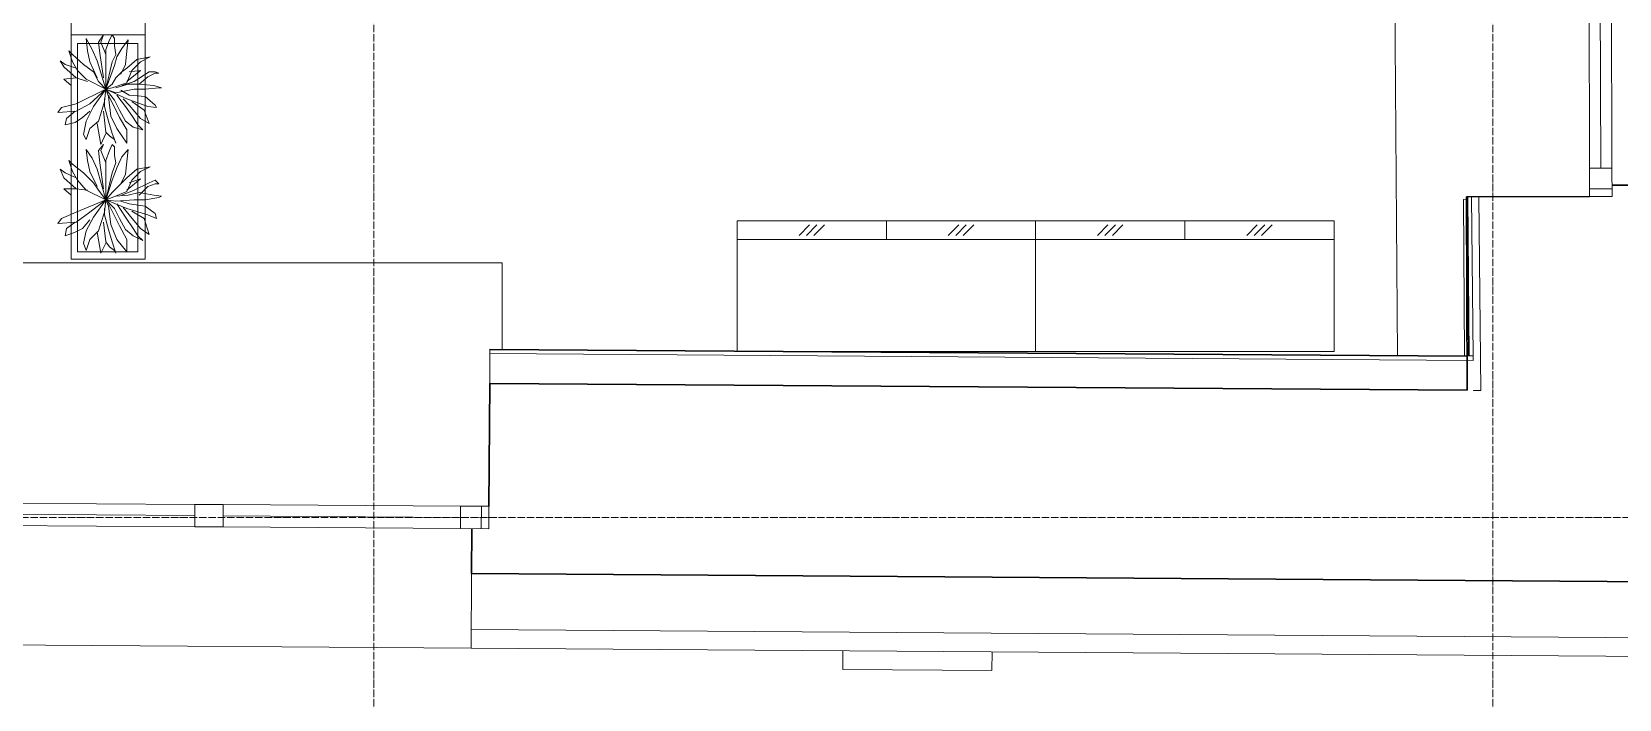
# Model space of a CAD drawing. Header units: millimetres. Extents: x -42533 to 645315, y 3457 to 82611.
# Drawn here: x 71682 to 75937, y 31984 to 33773 of the extents above; entities that cross this region are included whole.
import ezdxf

# ---------------------------------------------------------------- set-up
doc = ezdxf.new("R2010")
doc.units = ezdxf.units.MM
doc.linetypes.add('ADSK_Линия сетки', pattern=[25, 20, -2.5, 0, -2.5])
for name, color, linetype, lineweight in [('_ Окна', 7, 'Continuous', 9), ('Окна', 7, 'Continuous', 9), ('Оси', 253, 'Continuous', 9), ('Перекрытие', 7, 'Continuous', 18), ('Стены наружные', 7, 'Continuous', 18), ('Стены несущие', 7, 'Continuous', 30), ('Стены отделка', 7, 'Continuous', 30), ('Стены штриховка', 7, 'Continuous', 9), ('ТХ', 5, 'Continuous', 0), ('ШТРИХОВКА', 252, 'Continuous', 15)]:
    doc.layers.add(name, color=color, linetype=linetype, lineweight=lineweight)
doc.layers.add('ЭОМ_Лотки рабочие', color=5, linetype='Continuous')

# ---------------------------------------------------------------- blocks, each defined once
blk = doc.blocks.new('ТХ 1 этаж.')
at = {"layer": 'ТХ', "color": 252, "true_color": 0x939598}
for p, q in [((52452.8, -76.5), (52452.8, 524.8)), ((52651.2, 524.8), (52651.2, -76.5)), ((52452.8, -677.8), (52452.8, -76.5)), ((52651.2, -76.5), (52452.8, -76.5)), ((52452.8, -76.5), (52651.2, -76.5)), ((52538.9, -76.5), (52525.5, -96.5)), ((52532.2, -96.5), (52538.9, -76.5)), ((52555.4, -89.8), (52562, -76.5)), ((52562, -76.5), (52568.7, -86.4)), ((52651.2, -76.5), (52651.2, -677.8)), ((52456.3, -149.2), (52446.5, -119.4)), ((52446.5, -119.4), (52456.3, -129.5)), ((52469.4, -657.8), (52469.4, -99.7)), ((52469.4, -99.7), (52631.3, -99.7)), ((52509, -116.2), (52492.5, -86.4)), ((52492.5, -86.4), (52496, -119.4)), ((52496, -119.4), (52502.4, -149.2)), ((52522.3, -146), (52509, -116.2)), ((52525.5, -96.5), (52529, -126)), ((52529, -126), (52538.9, -192.1)), ((52545.5, -129.5), (52532.2, -96.5)), ((52545.5, -116.2), (52555.4, -89.8)), ((52545.5, -146), (52545.5, -116.2)), ((52568.7, -86.4), (52568.7, -106.3)), ((52568.7, -106.3), (52571.9, -129.5)), ((52588.4, -113), (52575.1, -135.9)), ((52604.9, -89.8), (52588.4, -113)), ((52598.2, -155.9), (52601.7, -119.4)), ((52601.7, -119.4), (52604.9, -89.8)), ((52631.3, -99.7), (52631.3, -657.8)), ((52433.1, -162.5), (52423.3, -146)), ((52423.3, -146), (52436.3, -155.9)), ((52466.2, -192.1), (52433.1, -162.5)), ((52436.3, -155.9), (52466.2, -165.7)), ((52456.3, -129.5), (52485.9, -155.9)), ((52469.4, -172.4), (52456.3, -149.2)), ((52485.9, -155.9), (52512.5, -175.6)), ((52502.4, -149.2), (52522.3, -192.1)), ((52545.5, -221.9), (52522.3, -146)), ((52545.5, -179), (52545.5, -146)), ((52562, -149.2), (52545.5, -221.9)), ((52571.9, -129.5), (52562, -149.2)), ((52568.7, -159), (52562, -175.6)), ((52575.1, -135.9), (52568.7, -159)), ((52585.2, -182.2), (52598.2, -155.9)), ((52588.4, -175.6), (52601.7, -165.7)), ((52601.7, -165.7), (52628.1, -142.5)), ((52637.9, -149.2), (52614.7, -172.4)), ((52628.1, -142.5), (52664.3, -135.9)), ((52664.3, -135.9), (52637.9, -149.2)), ((52433.1, -195.5), (52466.2, -192.1)), ((52452.8, -212), (52433.1, -195.5)), ((52466.2, -192.1), (52496, -201.9)), ((52492.5, -195.5), (52469.4, -172.4)), ((52545.5, -221.9), (52492.5, -195.5)), ((52512.5, -175.6), (52525.5, -201.9)), ((52525.5, -201.9), (52545.5, -221.9)), ((52562, -175.6), (52545.5, -221.9)), ((52545.5, -221.9), (52545.5, -179)), ((52545.5, -221.9), (52562, -208.6)), ((52562, -208.6), (52571.9, -192.1)), ((52601.7, -205.4), (52562, -218.4)), ((52571.9, -192.1), (52588.4, -175.6)), ((52604.9, -208.6), (52571.9, -218.4)), ((52621.4, -201.9), (52588.4, -212)), ((52614.7, -172.4), (52601.7, -205.4)), ((52601.7, -201.9), (52637.9, -172.4)), ((52634.7, -208.6), (52604.9, -208.6)), ((52637.9, -172.4), (52608.1, -175.6)), ((52661.1, -175.6), (52621.4, -201.9)), ((52634.7, -208.6), (52657.6, -188.9)), ((52674.4, -212), (52634.7, -208.6)), ((52657.6, -188.9), (52677.6, -179)), ((52677.6, -175.6), (52661.1, -175.6)), ((52694.1, -218.4), (52674.4, -212)), ((52687.4, -179), (52677.6, -175.6)), ((52677.6, -179), (52687.4, -179)), ((52466.2, -261.6), (52545.5, -221.9)), ((52545.5, -221.9), (52502.4, -261.6)), ((52512.5, -268.2), (52545.5, -221.9)), ((52542.1, -254.9), (52532.2, -287.9)), ((52545.5, -221.9), (52542.1, -254.9)), ((52542.1, -268.2), (52542.1, -248.3)), ((52562, -218.4), (52545.5, -221.9)), ((52601.7, -248.3), (52545.5, -221.9)), ((52545.5, -221.9), (52552.2, -241.6)), ((52568.7, -251.7), (52545.5, -221.9)), ((52545.5, -221.9), (52571.9, -231.7)), ((52581.7, -297.8), (52552.2, -238.4)), ((52552.2, -241.6), (52558.6, -294.6)), ((52581.7, -278.1), (52568.7, -251.7)), ((52571.9, -231.7), (52621.4, -221.9)), ((52575.1, -238.4), (52598.2, -268.2)), ((52585.2, -225.1), (52608.1, -238.4)), ((52608.1, -264.8), (52591.6, -248.3)), ((52657.6, -268.2), (52601.7, -248.3)), ((52608.1, -238.4), (52651.2, -241.6)), ((52614.7, -254.9), (52647.8, -278.1)), ((52621.4, -221.9), (52651.2, -221.9)), ((52651.2, -221.9), (52687.4, -218.4)), ((52651.2, -241.6), (52677.6, -264.8)), ((52687.4, -218.4), (52694.1, -218.4)), ((52416.6, -284.7), (52426.5, -271.4)), ((52466.2, -281.3), (52416.6, -284.7)), ((52426.5, -271.4), (52466.2, -261.6)), ((52439.8, -301.2), (52463, -281.3)), ((52482.7, -297.8), (52463, -311.1)), ((52502.4, -261.6), (52466.2, -281.3)), ((52502.4, -281.3), (52482.7, -297.8)), ((52492.5, -307.6), (52512.5, -268.2)), ((52532.2, -287.9), (52525.5, -307.6)), ((52538.9, -281.3), (52545.5, -337.5)), ((52552.2, -307.6), (52542.1, -268.2)), ((52558.6, -294.6), (52575.1, -327.6)), ((52598.2, -307.6), (52581.7, -278.1)), ((52601.7, -330.8), (52581.7, -297.8)), ((52598.2, -268.2), (52618.2, -297.8)), ((52637.9, -301.2), (52608.1, -264.8)), ((52618.2, -297.8), (52631.3, -317.8)), ((52647.8, -278.1), (52661.1, -314.3)), ((52680.8, -271.4), (52657.6, -268.2)), ((52677.6, -264.8), (52680.8, -271.4)), ((52436.3, -317.8), (52439.8, -301.2)), ((52463, -311.1), (52436.3, -317.8)), ((52485.9, -344.1), (52492.5, -307.6)), ((52502.4, -327.6), (52492.5, -357.4)), ((52525.5, -307.6), (52502.4, -327.6)), ((52532.2, -370.5), (52522.3, -314.3)), ((52545.5, -337.5), (52555.4, -347.3)), ((52562, -340.7), (52552.2, -307.6)), ((52575.1, -327.6), (52601.7, -367.3)), ((52618.2, -324.1), (52598.2, -307.6)), ((52601.7, -367.3), (52601.7, -330.8)), ((52644.6, -330.8), (52618.2, -324.1)), ((52631.3, -317.8), (52644.6, -330.8)), ((52661.1, -314.3), (52637.9, -301.2)), ((52492.5, -357.4), (52485.9, -344.1)), ((52538.9, -370.5), (52525.5, -387)), ((52545.5, -340.7), (52532.2, -370.5)), ((52532.2, -387), (52538.9, -370.5)), ((52555.4, -347.3), (52568.7, -357.4)), ((52555.4, -387), (52562, -370.5)), ((52571.9, -367.3), (52562, -340.7)), ((52562, -370.5), (52568.7, -377.1)), ((52568.7, -357.4), (52571.9, -367.3)), ((52568.7, -377.1), (52568.7, -400.3)), ((52456.3, -443.2), (52446.5, -413.3)), ((52446.5, -413.3), (52456.3, -423.5)), ((52456.3, -423.5), (52485.9, -446.4)), ((52509, -407), (52492.5, -383.8)), ((52492.5, -383.8), (52496, -413.3)), ((52496, -413.3), (52502.4, -443.2)), ((52522.3, -436.5), (52509, -407)), ((52525.5, -387), (52529, -420)), ((52529, -420), (52538.9, -489.5)), ((52545.5, -420), (52532.2, -387)), ((52545.5, -413.3), (52555.4, -387)), ((52545.5, -436.5), (52545.5, -413.3)), ((52571.9, -420), (52562, -446.4)), ((52568.7, -400.3), (52571.9, -420)), ((52588.4, -403.5), (52575.1, -433.3)), ((52604.9, -383.8), (52588.4, -403.5)), ((52598.2, -449.8), (52601.7, -416.8)), ((52601.7, -416.8), (52604.9, -383.8)), ((52433.1, -459.7), (52423.3, -436.5)), ((52423.3, -436.5), (52436.3, -446.4)), ((52466.2, -489.5), (52433.1, -459.7)), ((52436.3, -446.4), (52466.2, -459.7)), ((52469.4, -466.3), (52456.3, -443.2)), ((52492.5, -492.7), (52469.4, -466.3)), ((52485.9, -446.4), (52512.5, -473)), ((52502.4, -443.2), (52522.3, -482.8)), ((52545.5, -519.1), (52522.3, -436.5)), ((52545.5, -473), (52545.5, -436.5)), ((52562, -446.4), (52545.5, -519.1)), ((52562, -466.3), (52545.5, -519.1)), ((52568.7, -449.8), (52562, -466.3)), ((52575.1, -433.3), (52568.7, -449.8)), ((52585.2, -476.2), (52598.2, -449.8)), ((52588.4, -473), (52601.7, -459.7)), ((52601.7, -459.7), (52628.1, -436.5)), ((52601.7, -492.7), (52637.9, -462.9)), ((52614.7, -466.3), (52601.7, -496.2)), ((52637.9, -462.9), (52608.1, -473)), ((52637.9, -443.2), (52614.7, -466.3)), ((52628.1, -436.5), (52664.3, -429.9)), ((52664.3, -429.9), (52637.9, -443.2)), ((52677.6, -466.3), (52661.1, -473)), ((52687.4, -476.2), (52677.6, -466.3)), ((52452.8, -506), (52433.1, -489.5)), ((52433.1, -489.5), (52466.2, -489.5)), ((52466.2, -489.5), (52496, -492.7)), ((52545.5, -519.1), (52492.5, -492.7)), ((52512.5, -473), (52525.5, -492.7)), ((52525.5, -492.7), (52545.5, -519.1)), ((52545.5, -519.1), (52545.5, -473)), ((52545.5, -519.1), (52562, -499.4)), ((52562, -499.4), (52571.9, -489.5)), ((52601.7, -496.2), (52562, -512.7)), ((52571.9, -489.5), (52588.4, -473)), ((52604.9, -506), (52571.9, -509.2)), ((52621.4, -492.7), (52588.4, -506)), ((52634.7, -499.4), (52604.9, -506)), ((52661.1, -473), (52621.4, -492.7)), ((52634.7, -506), (52657.6, -482.8)), ((52674.4, -506), (52634.7, -499.4)), ((52657.6, -482.8), (52677.6, -476.2)), ((52694.1, -509.2), (52674.4, -506)), ((52677.6, -476.2), (52687.4, -476.2)), ((52687.4, -512.7), (52694.1, -509.2)), ((52426.5, -568.6), (52466.2, -552.1)), ((52466.2, -552.1), (52545.5, -519.1)), ((52502.4, -552.1), (52466.2, -578.7)), ((52545.5, -519.1), (52502.4, -552.1)), ((52512.5, -565.4), (52545.5, -519.1)), ((52542.1, -552.1), (52532.2, -581.9)), ((52545.5, -519.1), (52542.1, -552.1)), ((52542.1, -558.7), (52542.1, -542.2)), ((52562, -512.7), (52545.5, -519.1)), ((52601.7, -542.2), (52545.5, -519.1)), ((52545.5, -519.1), (52552.2, -535.6)), ((52568.7, -542.2), (52545.5, -519.1)), ((52545.5, -519.1), (52571.9, -522.5)), ((52581.7, -588.6), (52552.2, -529.2)), ((52552.2, -535.6), (52558.6, -585.1)), ((52581.7, -568.6), (52568.7, -542.2)), ((52571.9, -522.5), (52621.4, -519.1)), ((52575.1, -529.2), (52598.2, -565.4)), ((52585.2, -522.5), (52608.1, -529.2)), ((52608.1, -558.7), (52591.6, -539)), ((52657.6, -558.7), (52601.7, -542.2)), ((52608.1, -529.2), (52651.2, -535.6)), ((52614.7, -548.9), (52647.8, -568.6)), ((52621.4, -519.1), (52651.2, -519.1)), ((52651.2, -519.1), (52687.4, -512.7)), ((52651.2, -535.6), (52677.6, -555.5)), ((52416.6, -581.9), (52426.5, -568.6)), ((52466.2, -578.7), (52416.6, -581.9)), ((52436.3, -614.9), (52439.8, -595.2)), ((52439.8, -595.2), (52463, -578.7)), ((52482.7, -595.2), (52463, -605.1)), ((52502.4, -572), (52482.7, -595.2)), ((52492.5, -601.6), (52512.5, -565.4)), ((52532.2, -581.9), (52525.5, -601.6)), ((52538.9, -578.7), (52545.5, -631.4)), ((52552.2, -598.4), (52542.1, -558.7)), ((52558.6, -585.1), (52575.1, -624.8)), ((52598.2, -598.4), (52581.7, -568.6)), ((52601.7, -624.8), (52581.7, -588.6)), ((52598.2, -565.4), (52618.2, -595.2)), ((52637.9, -595.2), (52608.1, -558.7)), ((52618.2, -595.2), (52631.3, -614.9)), ((52661.1, -611.7), (52637.9, -595.2)), ((52647.8, -568.6), (52661.1, -611.7)), ((52680.8, -568.6), (52657.6, -558.7)), ((52677.6, -555.5), (52680.8, -568.6)), ((54431.5, -586.1), (54403.3, -614.4)), ((54451.5, -586.1), (54423.3, -614.4)), ((54471.5, -586.1), (54443.3, -614.4)), ((54637.4, -625.2), (54637.4, -575.2)), ((54831.5, -586.1), (54803.3, -614.4)), ((54851.5, -586.1), (54823.3, -614.4)), ((54871.5, -586.1), (54843.3, -614.4)), ((55231.5, -586.1), (55203.3, -614.4)), ((55251.5, -586.1), (55223.3, -614.4)), ((55271.5, -586.1), (55243.3, -614.4)), ((55437.4, -625.2), (55437.4, -575.2)), ((55631.5, -586.1), (55603.3, -614.4)), ((55651.5, -586.1), (55623.3, -614.4)), ((55671.5, -586.1), (55643.3, -614.4)), ((52463, -605.1), (52436.3, -614.9)), ((52485.9, -634.9), (52492.5, -601.6)), ((52492.5, -654.6), (52485.9, -634.9)), ((52502.4, -624.8), (52492.5, -654.6)), ((52525.5, -601.6), (52502.4, -624.8)), ((52532.2, -661.3), (52522.3, -605.1)), ((52545.5, -634.9), (52532.2, -661.3)), ((52545.5, -631.4), (52555.4, -644.7)), ((52562, -631.4), (52552.2, -598.4)), ((52571.9, -661.3), (52562, -631.4)), ((52575.1, -624.8), (52601.7, -657.8)), ((52618.2, -614.9), (52598.2, -598.4)), ((52601.7, -657.8), (52601.7, -624.8)), ((52644.6, -628.2), (52618.2, -614.9)), ((52631.3, -614.9), (52644.6, -628.2)), ((55037.4, -625.2), (54237.4, -625.2)), ((55037.4, -625.2), (54637.4, -625.2)), ((55837.4, -625.2), (55037.4, -625.2)), ((55837.4, -625.2), (55437.4, -625.2)), ((52452.8, -677.8), (52651.2, -677.8)), ((52631.3, -657.8), (52469.4, -657.8)), ((52555.4, -644.7), (52568.7, -654.6)), ((52568.7, -654.6), (52571.9, -661.3))]:
    blk.add_line(p, q, dxfattribs=at)
for points in [[(54237.4, -925.2), (55037.4, -925.2), (55037.4, -575.2), (54237.4, -575.2)], [(55037.4, -925.2), (55837.4, -925.2), (55837.4, -575.2), (55037.4, -575.2)]]:
    blk.add_lwpolyline(points, close=True, dxfattribs=at)
blk = doc.blocks.new('1 этаж')
at = {"layer": '_ Окна', "color": 8}
for p, q in [((49693.657, 1808.738), (49695.752, 1120.741)), ((49665.923, 1064.65), (49725.923, 1064.833)), ((46695.556, 213.927), (46695.135, 153.929)), ((45927.364, 189.306), (45291.38, 193.759)), ((46639.347, 184.32), (46003.362, 188.773))]:
    blk.add_line(p, q, dxfattribs=at)
at = {"layer": '_ Окна', "color": 8, "lineweight": 18}
for p, q in [((49725.752, 1120.833), (49665.752, 1120.65)), ((49665.752, 1120.65), (49665.984, 1044.65)), ((49725.984, 1044.833), (49725.752, 1120.833)), ((49665.984, 1044.65), (49725.984, 1044.833)), ((45927.154, 159.306), (45927.574, 219.305)), ((45927.574, 219.305), (46003.572, 218.773)), ((46003.572, 218.773), (46003.152, 158.774)), ((46639.137, 154.321), (46639.557, 214.319)), ((46639.557, 214.319), (46715.555, 213.787)), ((46715.555, 213.787), (46715.135, 153.789)), ((46003.152, 158.774), (45927.154, 159.306)), ((46715.135, 153.789), (46639.137, 154.321))]:
    blk.add_line(p, q, dxfattribs=at)
at = {"layer": 'Окна', "color": 8}
for p, q in [((49665.752, 1120.65), (49663.657, 1808.647)), ((49723.657, 1808.83), (49725.752, 1120.833)), ((49665.752, 1120.65), (49665.984, 1044.65)), ((49725.984, 1044.833), (49725.752, 1120.833)), ((49665.984, 1044.65), (49725.984, 1044.833)), ((45291.59, 223.758), (45927.574, 219.305)), ((46003.572, 218.773), (45927.574, 219.305)), ((46003.572, 218.773), (46639.557, 214.319)), ((46715.555, 213.787), (46639.557, 214.319)), ((46715.135, 153.789), (46715.555, 213.787)), ((45927.154, 159.306), (45291.17, 163.76)), ((45927.154, 159.306), (46003.152, 158.774)), ((46639.137, 154.321), (46003.152, 158.774)), ((46639.137, 154.321), (46715.135, 153.789))]:
    blk.add_line(p, q, dxfattribs=at)
at = {"layer": 'Оси', "color": 8, "linetype": 'ADSK_Линия сетки'}
for p, q in [((46406.766, -4162.595), (46406.766, 44411.9)), ((49406.766, -4162.595), (49406.766, 44411.9)), ((-9557.528, 183.902), (56562.053, 183.902))]:
    blk.add_line(p, q, dxfattribs=at)
at = {"layer": 'Перекрытие', "color": 8}
for p, q in [((49141.31, 1872.672), (49150.827, 618.745)), ((49327.659, 1036.891), (49336.006, 1036.955)), ((49330.842, 617.485), (49327.659, 1036.891)), ((46751.304, 866.477), (45091.304, 866.477)), ((46751.304, 635.547), (46751.304, 866.477)), ((46639.557, 214.28), (46715.558, 214.28))]:
    blk.add_line(p, q, dxfattribs=at)
at = {"layer": 'Стены наружные', "color": 8}
blk.add_line((46667.895, -165.888), (45252.93, -155.98), dxfattribs=at)
at = {"layer": 'Стены несущие', "color": 8}
for p, q in [((49845.892, 1075.199), (49725.892, 1074.833)), ((49665.984, 1044.65), (49335.985, 1043.645)), ((49335.985, 1043.645), (49337.564, 525.436)), ((46717.866, 543.779), (46715.555, 213.787)), ((49337.564, 525.436), (46717.866, 543.779)), ((46717.866, 543.779), (49337.564, 525.436)), ((46670.136, 154.104), (46669.296, 34.107)), ((49849.131, 11.841), (46669.296, 34.107))]:
    blk.add_line(p, q, dxfattribs=at)
at = {"layer": 'Стены отделка', "color": 8, "lineweight": 9}
for p, q in [((49337.088, 1043.649), (49341.467, 617.411)), ((49374.42, 524.757), (49369.089, 1043.746)), ((46718.51, 635.777), (46717.866, 543.779)), ((46718.426, 623.777), (49353.592, 605.325)), ((49337.284, 617.44), (46718.51, 635.777)), ((49341.467, 617.411), (49353.468, 617.327)), ((49353.468, 617.327), (49353.592, 605.325)), ((49354.413, 525.318), (49354.421, 524.552)), ((49354.421, 524.552), (49374.42, 524.757)), ((46669.296, 34.107), (46667.895, -165.888)), ((46667.895, -165.888), (49999.744, -189.218)), ((47664.222, -172.865), (47663.872, -222.864)), ((48063.862, -225.664), (48064.212, -175.666)), ((47663.872, -222.864), (48063.862, -225.664))]:
    blk.add_line(p, q, dxfattribs=at)
at = {"layer": 'Стены штриховка', "color": 8}
for p, q in [((49339.088, 1043.655), (49343.467, 617.397)), ((49349.088, 1043.685), (49353.468, 617.327)), ((49337.29, 615.44), (46718.496, 633.777)), ((46668.245, -115.89), (49849.588, -138.166))]:
    blk.add_line(p, q, dxfattribs=at)
at = {"layer": 'ЭОМ_Лотки рабочие'}
blk.add_blockref('ТХ 1 этаж.', (-6856.492, 1554.379), dxfattribs=at)

msp = doc.modelspace()

# ---------------------------------------------------------------- block references
at = {"layer": 'ШТРИХОВКА'}
msp.add_blockref('1 этаж', (26191.6, 32286.7), dxfattribs=at)

doc.saveas('drawing.dxf')
